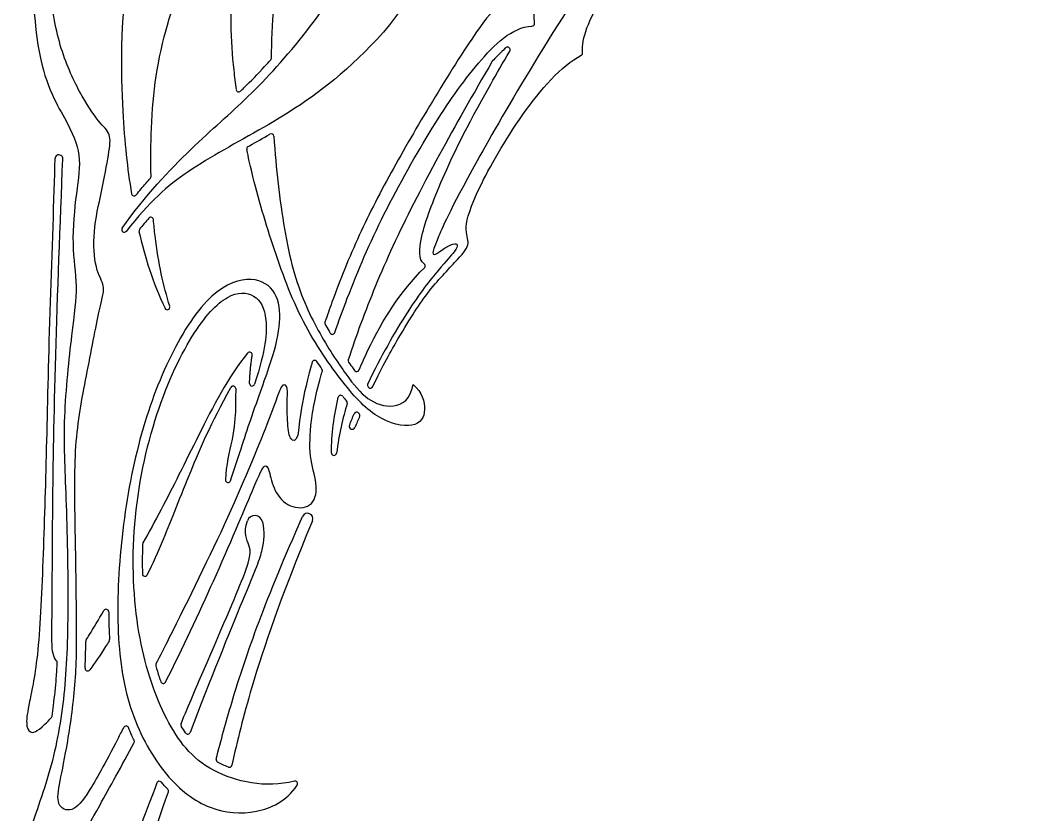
# Model space of a CAD drawing. Header units: millimetres. Extents: x -100 to 100, y -104 to 91.
# Drawn here: x 0.66 to 13.27, y -73.05 to -63.12 of the extents above; entities that cross this region are included whole.
import ezdxf

# ---------------------------------------------------------------- set-up
doc = ezdxf.new("R2010")
doc.units = ezdxf.units.MM
doc.header["$MEASUREMENT"] = 0
doc.layers.add('Layer 03', color=5, linetype='Continuous')

msp = doc.modelspace()

# ---------------------------------------------------------------- linework, layer by layer
at = {"layer": 'Layer 03'}
for centre, radius, start, end in [((7.05, -63.166), 0.0323, 272.2437, 4.3469), ((6.747, -63.493), 0.0323, 329.549, 130.2174), ((7.652, -63.533), 0.0323, 297.4616, 7.5235), ((3.765, -63.597), 0.0323, 318.1236, 359.5204), ((6.583, -63.654), 0.0323, 137.7078, 149.7567), ((3.389, -63.988), 0.0323, 187.889, 250.9049), ((3.389, -63.988), 0.0323, 250.9049, 313.9209), ((3.795, -64.575), 0.0323, 3.8245, 120.0934), ((1.142, -64.857), 0.0495, 357.7884, 178.5624), ((3.52, -64.732), 0.0323, 119.3838, 192.028), ((2.262, -65.076), 0.0323, 318.2562, 1.5147), ((2.082, -65.288), 0.0323, 189.545, 320.7068), ((2.292, -65.619), 0.0323, 4.8847, 138.3991), ((1.959, -65.743), 0.0323, 144.9649, 322.2306), ((2.175, -65.758), 0.0323, 140.9149, 192.9277), ((5.685, -66.194), 0.0323, 315.1264, 54.9045), ((2.497, -66.71), 0.0323, 205.634, 16.8312), ((4.496, -66.907), 0.0323, 161.0275, 208.3549), ((4.558, -67.018), 0.0323, 210.0482, 340.8572), ((3.525, -67.305), 0.0323, 351.371, 140.3354), ((4.337, -67.408), 0.0323, 33.9202, 163.9893), ((4.788, -67.378), 0.0323, 162.5227, 214.7732), ((4.402, -67.502), 0.0323, 343.6706, 35.1387), ((4.862, -67.483), 0.0323, 215.9507, 337.304), ((3.319, -67.728), 0.0323, 358.4267, 151.307), ((3.556, -67.664), 0.0323, 178.5894, 342.2689), ((5.028, -67.684), 0.0323, 154.3531, 226.5431), ((5.034, -67.69), 0.0323, 227.2878, 334.6766), ((4.662, -67.844), 0.0323, 39.8724, 167.5701), ((4.712, -67.902), 0.0323, 343.5283, 41.3567), ((4.861, -68.055), 0.0323, 47.438, 157.1252), ((4.868, -68.062), 0.0323, 337.1836, 47.8216), ((4.806, -68.2), 0.0369, 158.4118, 337.9374), ((4.578, -68.531), 0.0323, 179.5505, 352.1827), ((3.256, -68.87), 0.0323, 178.5573, 341.4497), ((3.589, -69.414), 0.0981, 12.6666, 159.9302), ((4.248, -69.353), 0.0671, 337.5429, 156.1421), ((2.221, -69.673), 0.0323, 150.7674, 177.7272), ((2.218, -70.042), 0.0323, 181.6015, 333.5514), ((1.733, -70.519), 0.0323, 0.286, 149.4462), ((1.51, -70.887), 0.0323, 147.5554, 179.7435), ((1.744, -70.865), 0.0323, 327.5902, 3.5461), ((1.091, -71.152), 0.0323, 356.7651, 44.1168), ((1.502, -71.225), 0.0323, 177.392, 324.145), ((2.384, -71.184), 0.0323, 153.2283, 195.9114), ((2.446, -71.381), 0.0323, 199.2042, 333.3504), ((1.025, -71.817), 0.0323, 317.7193, 351.5337), ((1.981, -71.977), 0.0323, 22.5433, 152.776), ((2.698, -71.929), 0.0323, 157.3404, 211.1077), ((2.752, -72.013), 0.0323, 214.5995, 339.2838), ((2.053, -72.138), 0.0323, 331.8866, 26.1119), ((3.139, -72.366), 0.0323, 165.7232, 241.4311), ((3.271, -72.429), 0.0323, 248.0733, 347.6678), ((2.398, -72.668), 0.0323, 40.8594, 158.6509), ((2.48, -72.757), 0.0323, 340.5642, 44.4789), ((4.092, -72.666), 0.0323, 326.0969, 104.1435)]:
    msp.add_arc(centre, radius, start, end, dxfattribs=at)
for points, knots in [([(0.925, -51.671), (0.925, -53.834), (0.916, -56.775), (0.89, -59.757), (0.799, -61.555), (0.806, -63.657), (1.256, -64.403), (1.436, -64.802), (1.359, -65.252), (1.293, -65.949), (1.385, -66.445), (1.309, -66.958), (1.183, -68.132), (1.234, -68.998), (1.267, -70.533), (1.225, -71.566), (1.063, -72.492), (0.71, -73.408), (0.634, -73.87), (0.794, -74.055), (1.181, -73.761), (1.531, -73.161), (1.927, -72.443), (2.082, -72.153)], [1314.773096, 1314.773096, 1314.773096, 1314.773096, 1320.856402, 1327.045912, 1333.235421, 1339.424931, 1345.614441, 1351.803951, 1357.99346, 1364.18297, 1370.37248, 1376.561989, 1382.751499, 1388.941009, 1395.130519, 1401.320028, 1407.509538, 1413.699048, 1419.888558, 1426.078067, 1432.267577, 1438.457087, 1442.225735, 1442.225735, 1442.225735, 1442.225735]), ([(1.952, -71.962), (1.926, -72.012), (1.727, -72.397), (1.503, -72.811), (1.303, -73.04), (1.103, -72.948), (1.149, -72.661), (1.252, -72.187), (1.366, -71.366), (1.366, -70.652), (1.349, -69.502), (1.326, -68.399), (1.481, -67.594), (1.668, -66.633), (1.731, -66.445), (1.594, -66.256), (1.56, -65.771), (1.68, -65.262), (1.771, -64.765), (1.8, -64.537), (1.651, -64.417), (1.405, -64.054), (1.137, -63.46), (1.01, -62.712), (1.007, -61.812), (1.022, -60.532), (1.063, -59.233), (1.085, -58.152), (1.118, -56.98), (1.151, -55.907), (1.166, -54.948), (1.199, -54.192), (1.279, -53.676), (1.455, -53.463), (1.575, -53.448), (1.618, -53.417), (1.557, -53.288), (1.563, -53.122), (1.49, -53.033), (1.475, -52.977)], [1443.949402, 1443.949402, 1443.949402, 1443.949402, 1444.502609, 1448.472882, 1452.443154, 1456.413427, 1460.383699, 1464.353972, 1468.324245, 1472.294517, 1476.26479, 1480.235062, 1484.205335, 1488.175607, 1492.14588, 1496.116153, 1500.086425, 1504.056698, 1508.02697, 1511.997243, 1515.967515, 1519.937788, 1523.908061, 1527.878333, 1531.848606, 1535.818878, 1539.789151, 1543.759423, 1547.729696, 1551.699968, 1555.670241, 1559.640514, 1563.610786, 1567.581059, 1571.551331, 1575.521604, 1579.491876, 1583.462149, 1586.118027, 1586.118027, 1586.118027, 1586.118027]), ([(13.268, -56.059), (12.364, -56.901), (10.528, -58.826), (7.962, -62.117), (6.1, -65.308), (5.838, -65.939), (5.803, -66.042), (5.835, -66.066), (5.933, -65.985), (6.081, -65.904), (6.13, -65.927), (6.107, -65.999), (5.916, -66.198), (5.511, -66.711), (5.163, -67.33), (4.999, -67.67)], [736.129411, 736.129411, 736.129411, 736.129411, 745.916619, 757.625411, 769.334203, 781.042995, 792.751787, 804.460579, 816.169371, 827.878163, 839.586955, 851.295747, 863.004539, 874.713331, 886.422122, 886.422122, 886.422122, 886.422122]), ([(7.082, -63.164), (7.044, -62.662), (7.413, -61.722), (8.106, -60.602), (8.931, -59.482), (9.82, -58.357), (10.575, -57.556), (10.87, -57.422), (11.022, -57.451)], [723.794255, 723.794255, 723.794255, 723.794255, 731.172876, 738.721405, 746.269934, 753.818463, 761.366993, 768.304078, 768.304078, 768.304078, 768.304078]), ([(7.684, -63.529), (7.66, -63.349), (7.888, -62.877), (8.486, -61.892), (9.593, -60.428), (10.311, -59.566), (10.593, -59.421), (10.834, -59.416)], [682.578338, 682.578338, 682.578338, 682.578338, 689.029156, 695.75174, 702.474323, 709.196907, 715.642486, 715.642486, 715.642486, 715.642486]), ([(1.933, -65.725), (2.221, -65.314), (2.86, -64.647), (3.494, -64.118), (4.222, -63.325), (4.749, -62.556), (4.91, -61.999)], [500.803685, 500.803685, 500.803685, 500.803685, 508.003351, 515.741332, 523.479314, 531.010188, 531.010188, 531.010188, 531.010188]), ([(5.937, -61.958), (5.667, -62.781), (4.744, -63.828), (3.682, -64.49), (2.737, -64.986), (2.274, -65.39), (1.985, -65.763)], [465.192727, 465.192727, 465.192727, 465.192727, 473.922387, 482.891845, 491.861303, 500.184911, 500.184911, 500.184911, 500.184911]), ([(2.038, -62.287), (2.024, -62.364), (1.909, -63.067), (1.918, -64.252), (1.997, -64.978), (2.05, -65.293)], [142.539319, 142.539319, 142.539319, 142.539319, 143.71252, 153.230056, 160.796416, 160.796416, 160.796416, 160.796416]), ([(2.295, -65.076), (2.289, -64.874), (2.292, -64.194), (2.393, -63.462), (2.636, -62.746), (2.725, -62.503)], [121.492468, 121.492468, 121.492468, 121.492468, 125.295895, 134.079628, 137.791679, 137.791679, 137.791679, 137.791679]), ([(3.322, -62.418), (3.27, -63.006), (3.288, -63.454), (3.346, -63.911), (3.357, -63.992)], [-1390.691746, -1390.691746, -1390.691746, -1390.691746, -1385.762913, -1384.708305, -1384.708305, -1384.708305, -1384.708305]), ([(6.737, -62.88), (6.616, -62.941), (6.436, -63.126), (5.826, -64.097), (5.305, -64.988), (4.88, -65.807), (4.621, -66.454), (4.494, -66.815), (4.466, -66.897)], [674.168353, 674.168353, 674.168353, 674.168353, 677.947911, 681.918184, 685.888456, 689.858729, 693.829002, 695.00632, 695.00632, 695.00632, 695.00632]), ([(4.589, -67.029), (4.637, -66.889), (4.818, -66.393), (5.17, -65.567), (5.826, -64.408), (6.348, -63.662), (6.8, -63.209), (7.051, -63.199)], [696.421743, 696.421743, 696.421743, 696.421743, 698.97969, 705.169199, 711.358709, 717.548219, 723.472754, 723.472754, 723.472754, 723.472754]), ([(5.704, -66.168), (5.634, -66.119), (5.641, -65.843), (5.905, -65.145), (6.256, -64.403), (6.689, -63.656), (6.775, -63.51)], [186.122269, 186.122269, 186.122269, 186.122269, 192.731971, 200.361927, 207.991883, 209.751171, 209.751171, 209.751171, 209.751171]), ([(6.726, -63.469), (6.704, -63.487), (6.648, -63.538), (6.596, -63.592), (6.559, -63.633)], [210.31201, 210.31201, 210.31201, 210.31201, 210.87081, 211.760754, 211.760754, 211.760754, 211.760754]), ([(3.411, -64.011), (3.425, -63.997), (3.528, -63.898), (3.655, -63.767), (3.764, -63.647), (3.789, -63.619)], [-1384.26837, -1384.26837, -1384.26837, -1384.26837, -1383.905725, -1381.612826, -1380.897506, -1380.897506, -1380.897506, -1380.897506]), ([(6.555, -63.638), (6.317, -64.046), (5.533, -65.428), (5.086, -66.417), (4.804, -67.219), (4.757, -67.369)], [211.802813, 211.802813, 211.802813, 211.802813, 219.537779, 238.413945, 242.715463, 242.715463, 242.715463, 242.715463]), ([(5.063, -67.703), (5.186, -67.445), (5.463, -66.953), (5.759, -66.488), (6.168, -66.072), (6.289, -65.913), (6.192, -65.754), (6.326, -65.308), (6.897, -64.295), (7.416, -63.692), (7.667, -63.562)], [887.101458, 887.101458, 887.101458, 887.101458, 889.806789, 894.266114, 898.72544, 903.184766, 907.644092, 912.103417, 916.562743, 920.901354, 920.901354, 920.901354, 920.901354]), ([(3.505, -64.704), (3.511, -64.7), (3.601, -64.649), (3.691, -64.599), (3.779, -64.548)], [138.221863, 138.221863, 138.221863, 138.221863, 138.358522, 140.177037, 140.177037, 140.177037, 140.177037]), ([(3.828, -64.573), (3.841, -64.78), (3.896, -65.373), (4.044, -66.3), (4.374, -67.03), (4.751, -67.589), (4.983, -67.879), (5.324, -67.996), (5.538, -67.864), (5.566, -67.675)], [140.582892, 140.582892, 140.582892, 140.582892, 143.218976, 148.570842, 153.922707, 159.274573, 164.626438, 169.978304, 175.330169, 175.330169, 175.330169, 175.330169]), ([(5.566, -67.675), (5.678, -67.774), (5.751, -68.009), (5.615, -68.243), (5.102, -68.13), (4.675, -67.654), (4.14, -66.872), (3.778, -65.856), (3.589, -65.195), (3.499, -64.788), (3.489, -64.739)], [175.330169, 175.330169, 175.330169, 175.330169, 180.426273, 185.522377, 190.618481, 195.714584, 200.810688, 205.906792, 211.002896, 211.699988, 211.699988, 211.699988, 211.699988]), ([(1.092, -64.856), (1.08, -65.336), (1.022, -66.826), (0.989, -68.423), (0.949, -69.804), (0.892, -71.113), (0.761, -71.696), (0.727, -71.925), (0.773, -72.043), (0.874, -72.024), (1.02, -71.87), (1.049, -71.838)], [159.537277, 159.537277, 159.537277, 159.537277, 164.52887, 170.094858, 175.660845, 181.226833, 186.792821, 192.358809, 197.924797, 203.490785, 204.765543, 204.765543, 204.765543, 204.765543]), ([(1.114, -71.13), (1.095, -71.11), (1.051, -71.028), (1.058, -70.738), (1.063, -69.268), (1.089, -67.521), (1.16, -65.662), (1.191, -64.859)], [130.236915, 130.236915, 130.236915, 130.236915, 133.664988, 139.969453, 146.273918, 152.578383, 158.571431, 158.571431, 158.571431, 158.571431]), ([(2.107, -65.308), (2.128, -65.283), (2.187, -65.212), (2.247, -65.142), (2.287, -65.098)], [161.254257, 161.254257, 161.254257, 161.254257, 161.866334, 162.966245, 162.966245, 162.966245, 162.966245]), ([(2.528, -66.7), (2.448, -66.436), (2.374, -66.129), (2.33, -65.687), (2.324, -65.616)], [81.133816, 81.133816, 81.133816, 81.133816, 89.175278, 90.633477, 90.633477, 90.633477, 90.633477]), ([(4.892, -67.495), (4.928, -67.409), (5.154, -66.914), (5.4, -66.526), (5.708, -66.217)], [244.115317, 244.115317, 244.115317, 244.115317, 245.914539, 255.05894, 255.05894, 255.05894, 255.05894]), ([(3.287, -68.88), (3.38, -68.602), (3.553, -68.047), (3.822, -67.339), (3.922, -66.891), (3.879, -66.508), (3.581, -66.303), (3.053, -66.466), (2.52, -67.275), (2.128, -68.335), (1.902, -69.58), (1.85, -70.821), (2.006, -71.795), (2.469, -72.613), (3.028, -73.023), (3.585, -73.06), (3.979, -72.892), (4.119, -72.684)], [459.202344, 459.202344, 459.202344, 459.202344, 463.412408, 468.418413, 473.424417, 478.430422, 483.436426, 488.442431, 493.448435, 498.454439, 503.460444, 508.466448, 513.472453, 518.478457, 523.484462, 528.490466, 533.008076, 533.008076, 533.008076, 533.008076]), ([(4.084, -72.635), (3.723, -72.726), (2.948, -72.554), (2.467, -71.91), (2.112, -70.914), (2.021, -69.523), (2.305, -68.069), (2.814, -66.977), (3.265, -66.509), (3.605, -66.531), (3.76, -66.792), (3.727, -67.237), (3.587, -67.674)], [533.48995, 533.48995, 533.48995, 533.48995, 539.072107, 545.059461, 551.046816, 557.034171, 563.021525, 569.00888, 574.996234, 580.983589, 586.970943, 592.291316, 592.291316, 592.291316, 592.291316]), ([(4.468, -66.922), (4.472, -66.931), (4.492, -66.968), (4.513, -67.005), (4.53, -67.034)], [695.1715231, 695.1715231, 695.1715231, 695.1715231, 695.3432871, 695.9651333, 695.9651333, 695.9651333, 695.9651333]), ([(3.5, -67.284), (3.26, -67.575), (2.842, -68.398), (2.491, -69.114), (2.269, -69.52), (2.192, -69.657)], [595.528673, 595.528673, 595.528673, 595.528673, 601.246123, 607.550588, 610.781815, 610.781815, 610.781815, 610.781815]), ([(4.306, -67.399), (4.302, -67.414), (4.23, -67.668), (4.143, -68.077), (4.137, -68.378), (4.031, -68.395), (3.994, -68.186), (3.994, -67.822), (4.001, -67.683), (3.921, -67.659), (3.839, -67.944), (3.288, -69.302), (2.704, -70.477), (2.408, -71.064), (2.355, -71.169)], [303.554031, 303.554031, 303.554031, 303.554031, 303.796452, 307.766725, 311.736997, 315.70727, 319.677542, 323.647815, 327.618088, 331.58836, 335.558633, 339.528905, 343.499178, 344.394138, 344.394138, 344.394138, 344.394138]), ([(4.761, -67.397), (4.78, -67.424), (4.805, -67.459), (4.83, -67.494), (4.836, -67.502)], [242.8978513, 242.8978513, 242.8978513, 242.8978513, 243.5126778, 243.6917138, 243.6917138, 243.6917138, 243.6917138]), ([(2.475, -71.395), (2.692, -70.963), (3.122, -70.05), (3.63, -68.832), (3.714, -68.656), (3.771, -68.732), (3.818, -69.013), (4.019, -69.227), (4.309, -69.227), (4.39, -68.956), (4.271, -68.633), (4.276, -68.213), (4.341, -67.829), (4.427, -67.532), (4.433, -67.511)], [234.434703, 234.434703, 234.434703, 234.434703, 239.857052, 246.046562, 252.236071, 258.425581, 264.61509, 270.8046, 276.99411, 283.183619, 289.373129, 295.562638, 301.752148, 302.215368, 302.215368, 302.215368, 302.215368]), ([(5.006, -67.708), (5.007, -67.709), (5.009, -67.711), (5.011, -67.712), (5.012, -67.713)], [886.6741129, 886.6741129, 886.6741129, 886.6741129, 886.70349875, 886.72660065, 886.72660065, 886.72660065, 886.72660065]), ([(2.247, -70.057), (2.319, -69.913), (2.47, -69.571), (2.772, -68.788), (3.039, -68.173), (3.291, -67.713)], [613.706172, 613.706172, 613.706172, 613.706172, 617.51706, 623.083049, 628.220937, 628.220937, 628.220937, 628.220937]), ([(3.352, -67.729), (3.349, -67.836), (3.35, -67.992), (3.333, -68.296), (3.228, -68.684), (3.224, -68.869)], [628.75459, 628.75459, 628.75459, 628.75459, 630.976237, 634.002169, 636.32866, 636.32866, 636.32866, 636.32866]), ([(3.107, -72.358), (3.166, -72.127), (3.405, -71.258), (3.726, -70.366), (4.186, -69.326)], [90.87858, 90.87858, 90.87858, 90.87858, 94.791258, 105.313267, 105.313267, 105.313267, 105.313267]), ([(2.668, -71.916), (2.767, -71.679), (3.164, -70.752), (3.54, -69.892), (3.544, -69.702), (3.441, -69.532), (3.497, -69.38)], [150.622243, 150.622243, 150.622243, 150.622243, 153.90723, 164.531868, 175.156507, 185.070785, 185.070785, 185.070785, 185.070785]), ([(3.685, -69.392), (3.713, -69.515), (3.688, -69.785), (3.56, -70.068), (3.027, -71.378), (2.782, -72.025)], [186.630217, 186.630217, 186.630217, 186.630217, 193.87484, 202.838323, 211.003619, 211.003619, 211.003619, 211.003619]), ([(4.31, -69.379), (3.906, -70.355), (3.56, -71.37), (3.37, -72.129), (3.303, -72.436)], [106.607147, 106.607147, 106.607147, 106.607147, 117.251426, 124.687318, 124.687318, 124.687318, 124.687318]), ([(2.188, -69.671), (2.186, -69.736), (2.183, -69.86), (2.185, -69.984), (2.186, -70.043)], [610.875922, 610.875922, 610.875922, 610.875922, 612.07993, 613.175767, 613.175767, 613.175767, 613.175767]), ([(1.483, -70.869), (1.496, -70.849), (1.557, -70.751), (1.637, -70.617), (1.705, -70.503)], [6.903087, 6.903087, 6.903087, 6.903087, 7.724785, 10.543978, 10.543978, 10.543978, 10.543978]), ([(1.765, -70.519), (1.765, -70.54), (1.766, -70.642), (1.77, -70.757), (1.775, -70.851), (1.776, -70.863)], [11.064645, 11.064645, 11.064645, 11.064645, 11.452982, 12.956524, 13.195616, 13.195616, 13.195616, 13.195616]), ([(1.47, -71.223), (1.474, -71.146), (1.477, -71.034), (1.478, -70.921), (1.478, -70.887)], [17.562475, 17.562475, 17.562475, 17.562475, 19.001215, 19.646699, 19.646699, 19.646699, 19.646699]), ([(1.771, -70.883), (1.756, -70.907), (1.667, -71.046), (1.592, -71.156), (1.529, -71.244)], [13.321126, 13.321126, 13.321126, 13.321126, 13.940241, 17.050211, 17.050211, 17.050211, 17.050211]), ([(1.057, -71.821), (1.064, -71.777), (1.085, -71.619), (1.108, -71.396), (1.12, -71.218), (1.123, -71.154)], [125.92134, 125.92134, 125.92134, 125.92134, 126.756033, 128.884153, 130.071627, 130.071627, 130.071627, 130.071627]), ([(2.353, -71.193), (2.366, -71.239), (2.386, -71.305), (2.409, -71.371), (2.416, -71.391)], [344.54313, 344.54313, 344.54313, 344.54313, 345.431489, 345.831939, 345.831939, 345.831939, 345.831939]), ([(2.082, -72.124), (2.072, -72.103), (2.047, -72.05), (2.024, -71.997), (2.01, -71.965)], [1442.415017, 1442.415017, 1442.415017, 1442.415017, 1442.841804, 1443.494804, 1443.494804, 1443.494804, 1443.494804]), ([(2.368, -72.656), (2.237, -72.992), (1.768, -74.258), (1.178, -76.575), (1.059, -79.236), (1.185, -80.552), (1.215, -80.799)], [202.334999, 202.334999, 202.334999, 202.334999, 206.470741, 217.095379, 227.720017, 230.24362, 230.24362, 230.24362, 230.24362]), ([(1.612, -80.427), (1.539, -79.929), (1.418, -78.611), (1.495, -76.532), (1.923, -74.541), (2.324, -73.296), (2.51, -72.767)], [171.092933, 171.092933, 171.092933, 171.092933, 176.395286, 185.358769, 194.322253, 200.96882, 200.96882, 200.96882, 200.96882])]:
    msp.add_open_spline(points, degree=3, knots=knots, dxfattribs=at)
for points, degree in [([(3.798, -63.597), (3.801, -63.197), (3.831, -62.73), (3.944, -62.109)], 3), ([(2.268, -65.598), (2.227, -65.643), (2.188, -65.69), (2.149, -65.737)], 3), ([(2.143, -65.765), (2.215, -66.077), (2.312, -66.399), (2.468, -66.724)], 3), ([(3.524, -67.663), (3.528, -67.502), (3.557, -67.31)], 2), ([(4.428, -67.484), (4.407, -67.453), (4.385, -67.421), (4.364, -67.39)], 3), ([(4.687, -67.823), (4.703, -67.842), (4.72, -67.862), (4.736, -67.881)], 3), ([(4.546, -68.531), (4.548, -68.3), (4.58, -68.067), (4.631, -67.837)], 3), ([(4.743, -67.911), (4.688, -68.096), (4.642, -68.302), (4.61, -68.536)], 3), ([(4.772, -68.187), (4.791, -68.139), (4.81, -68.091), (4.831, -68.043)], 3), ([(4.898, -68.075), (4.879, -68.12), (4.86, -68.166), (4.84, -68.214)], 3), ([(4.883, -68.031), (4.885, -68.034), (4.888, -68.036), (4.89, -68.038)], 3), ([(2.725, -72.031), (2.706, -72.003), (2.688, -71.975), (2.67, -71.945)], 3), ([(3.259, -72.459), (3.213, -72.44), (3.167, -72.419), (3.123, -72.395)], 3), ([(2.503, -72.734), (2.475, -72.706), (2.448, -72.677), (2.423, -72.647)], 3)]:
    msp.add_open_spline(points, degree=degree, dxfattribs=at)

doc.saveas('drawing.dxf')
